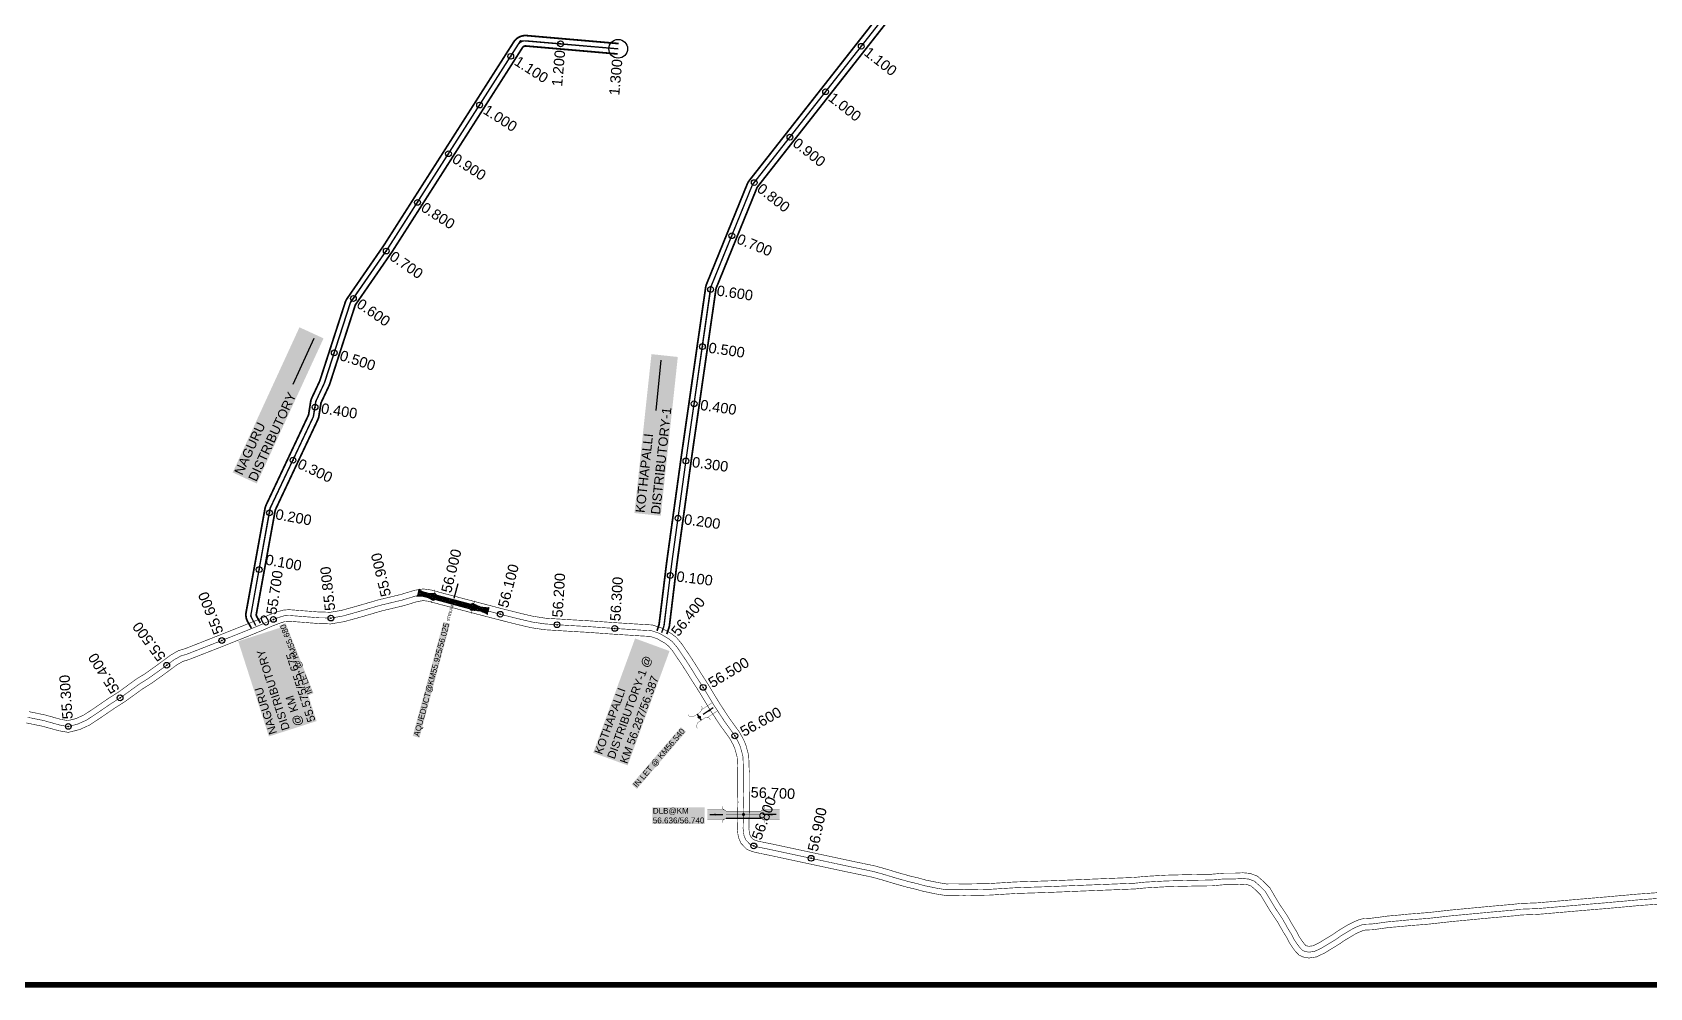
# Model space of a CAD drawing. Header units: inches. Extents: x 204181 to 273365, y 1587708 to 1600456.
# Drawn here: x 213162 to 215962, y 1589951 to 1591605 of the extents above; entities that cross this region are included whole.
import ezdxf
from ezdxf.enums import TextEntityAlignment as Align

# ---------------------------------------------------------------- set-up
doc = ezdxf.new("R2010")
doc.units = ezdxf.units.IN
doc.header["$LTSCALE"] = 15
doc.header["$MEASUREMENT"] = 0
doc.header["$PDMODE"] = 32
doc.header["$PDSIZE"] = 10
doc.linetypes.add('ACAD_ISO02W100', pattern=[15, 12, -3])
doc.linetypes.add('HIDDEN2', pattern=[0.1875, 0.125, -0.0625])
for name, color, linetype in [('CANAL1', 7, 'Continuous'), ('CSMark', 72, 'Continuous'), ('PAPER SIZE', 5, 'Continuous'), ('STRUCTURE', 5, 'Continuous'), ('text2', 7, 'Continuous')]:
    doc.layers.add(name, color=color, linetype=linetype)
doc.styles.add('FONT1', font='Arial')
doc.styles.get("Standard").update_dxf_attribs({"font": 'arial.ttf'})
doc.dimstyles.get("Standard").update_dxf_attribs({"dimtxt": 0.18, "dimasz": 0.18, "dimexe": 0.18, "dimexo": 0.0625, "dimgap": 0.09, "dimtad": 0, "dimtih": 1, "dimtoh": 1, "dimdec": 4, "dimzin": 0, "dimdsep": 46, "dimtxsty": 'Standard', "dimcen": 0.09, "dimadec": 0, "dimazin": 0, "dimtfac": 1, "dimtdec": 4, "dimtofl": 0, "dimtmove": 0, "dimatfit": 3, "dimfxl": 1, "dimtolj": 1, "dimtzin": 0, "dimarcsym": 0})

# ---------------------------------------------------------------- blocks, each defined once
blk = doc.blocks.new('OT')
at = {"layer": 'STRUCTURE', "color": 190}
for points, const_width in [([(769751.4, 1706595.8), (769729.4, 1706595.8)], 0.5), ([(769775.2, 1706601.8), (769775.2, 1706597.8), (769769.2, 1706593.8), (769761.8, 1706593.8), (769754.4, 1706593.8), (769748.4, 1706597.8), (769748.4, 1706601.8)], 0.5), ([(769761.8, 1706593.8), (769761.8, 1706581)], 2.5), ([(769751.4, 1706579), (769729.4, 1706579)], 0.5), ([(769748.4, 1706573), (769748.4, 1706577), (769754.4, 1706581), (769761.8, 1706581), (769761.8, 1706581), (769761.8, 1706581), (769769.2, 1706581), (769775.2, 1706577), (769775.2, 1706573)], 0.5)]:
    blk.add_lwpolyline(points, dxfattribs=dict(at, const_width=const_width))
at = {"layer": 'STRUCTURE', "color": 0}
blk.add_circle((769761.8, 1706587.4), 1.87, dxfattribs=at)
blk.add_leader([(769732.6, 1706587.4), (769753.8, 1706587.4)], dimstyle='Standard', override={"dimasz": 10, "dimgap": 0.09, "dimtad": 0}, dxfattribs=at)
blk = doc.blocks.new('AQUEDUCT')
at = {"layer": 'STRUCTURE'}
h = blk.add_hatch(dxfattribs=at)
h.set_pattern_fill('DASH', color=256, scale=8, angle=-90, style=0)
h.set_pattern_definition([(270, (-1706662.7411, 769762.6106), (1, -1), [1, -1])])
edge = h.paths.add_edge_path()
edge.add_spline(control_points=[(6.5, -63.1), (6.2, -62.6), (5.2, -61.2), (4.6, -58.3), (4.1, -54.4), (3.3, -48.8), (4.1, -41.4), (5.4, -35.8), (6, -33)], knot_values=[0, 0, 0, 0, 1.613557, 5.24513, 8.624976, 13.470124, 22.190216, 30.746377, 30.746377, 30.746377, 30.746377], degree=3, periodic=0)
edge.add_line((6, -33), (4, -30))
edge.add_line((4, -30), (4, 30))
edge.add_line((4, 30), (6, 33))
edge.add_spline(control_points=[(6, 33), (5.3, 35.8), (3.9, 41.3), (2.8, 48.7), (3.5, 54.4), (3.9, 58.3), (4.4, 61.2), (5.4, 62.6), (5.7, 63.1)], knot_values=[0, 0, 0, 0, 8.556161, 17.276253, 22.121402, 25.501247, 29.13282, 30.746377, 30.746377, 30.746377, 30.746377], degree=3, periodic=0)
edge.add_line((5.7, 63.1), (-6.5, 63.1))
edge.add_spline(control_points=[(-6.5, 63.1), (-6.2, 62.6), (-5.2, 61.2), (-4.6, 58.3), (-4.1, 54.4), (-3.3, 48.8), (-4.1, 41.4), (-5.4, 35.8), (-6, 33)], knot_values=[0, 0, 0, 0, 1.613557, 5.24513, 8.624976, 13.470124, 22.190216, 30.746377, 30.746377, 30.746377, 30.746377], degree=3, periodic=0)
edge.add_line((-6, 33), (-4, 30))
edge.add_line((-4, 30), (-4, -30))
edge.add_line((-4, -30), (-6, -33))
edge.add_spline(control_points=[(-6, -33), (-5.3, -35.8), (-3.9, -41.3), (-2.8, -48.7), (-3.5, -54.4), (-3.9, -58.3), (-4.4, -61.2), (-5.4, -62.6), (-5.7, -63.1)], knot_values=[0, 0, 0, 0, 8.556161, 17.276253, 22.121402, 25.501247, 29.13282, 30.746377, 30.746377, 30.746377, 30.746377], degree=3, periodic=0)
edge.add_line((-5.7, -63.1), (6.5, -63.1))
blk.add_circle((0, 0), 0.938)
at = {"layer": 'STRUCTURE', "const_width": 0.628}
for points in [[(-12, 36), (-8, 36), (-4, 30), (-4, -30), (-8, -36), (-12, -36)], [(12, 36), (8, 36), (4, 30), (4, -30), (8, -36), (12, -36)]]:
    blk.add_lwpolyline(points, dxfattribs=at)
at = {"layer": 'STRUCTURE', "color": 3}
for points in [[(-4, 30), (-4, -30)], [(-4, 30), (-4, -30)], [(4, 30), (4, -30)]]:
    blk.add_lwpolyline(points, dxfattribs=at)
at = {"layer": 'STRUCTURE'}
for points in [[(-6.5, 63.1), (-5.7, 61.7), (-4.7, 58.2), (-4.2, 54.9), (-3.6, 50.1), (-4.3, 41.4), (-6, 33)], [(5.7, 63.1), (4.8, 61.7), (3.9, 58.2), (3.5, 54.8), (3.1, 50), (4, 41.3), (6, 33)], [(-5.7, -63.1), (-4.8, -61.7), (-3.9, -58.2), (-3.5, -54.8), (-3.1, -50), (-4, -41.3), (-6, -33)], [(6.5, -63.1), (5.7, -61.7), (4.7, -58.2), (4.2, -54.9), (3.6, -50.1), (4.3, -41.4), (6, -33)]]:
    blk.add_spline(points, degree=3, dxfattribs=at)
at = {"layer": 'STRUCTURE', "color": 0}
blk.add_text('STREAM', height=5, dxfattribs=at).set_placement((-19.7, -0.1), align=Align.MIDDLE_CENTER)
for points in [[(32.5, 0.1), (5.8, 0)], [(0.4, -62), (0.1, -38.2)]]:
    blk.add_leader(points, dimstyle='Standard', override={"dimasz": 10, "dimgap": 0.09, "dimtad": 0}, dxfattribs=at)
blk = doc.blocks.new('DLB')
at = {"layer": 'STRUCTURE'}
h = blk.add_hatch(dxfattribs=at)
h.set_pattern_fill('DOTS', color=6, scale=20, angle=320.37224793, style=0)
h.paths.add_polyline_path([(769699.5, 1706950), (769699.5, 1706934), (769729.1, 1706934), (769732.1, 1706936), (769792.1, 1706936), (769795.1, 1706934), (769824.7, 1706934), (769824.7, 1706950), (769795.1, 1706950), (769792.1, 1706948), (769732.1, 1706948), (769729.1, 1706950)])
at = {"layer": 'STRUCTURE', "color": 6, "linetype": 'ACAD_ISO02W100', "ltscale": 0.5, "const_width": 0.5}
for points in [[(769699.5, 1706950), (769729.1, 1706950)], [(769795.1, 1706950), (769824.7, 1706950)], [(769699.5, 1706934), (769729.1, 1706934)], [(769795.1, 1706934), (769824.7, 1706934)]]:
    blk.add_lwpolyline(points, dxfattribs=at)
at = {"layer": 'STRUCTURE', "color": 6, "const_width": 0.628}
for points in [[(769726.1, 1706956), (769726.1, 1706952), (769732.1, 1706948), (769792.1, 1706948), (769798.1, 1706952), (769798.1, 1706956)], [(769726.1, 1706928), (769726.1, 1706932), (769732.1, 1706936), (769792.1, 1706936), (769798.1, 1706932), (769798.1, 1706928)], [(769732.1, 1706942), (769792.1, 1706942)]]:
    blk.add_lwpolyline(points, dxfattribs=at)
at = {"layer": 'STRUCTURE', "color": 6}
blk.add_lwpolyline([(769732.1, 1706936), (769792.1, 1706936)], dxfattribs=at)
blk.add_lwpolyline([(769732.1, 1706936), (769792.1, 1706936)], dxfattribs=at)
at = {"layer": 'STRUCTURE', "color": 0}
blk.add_circle((769762.1, 1706942), 1.8, dxfattribs=at)
for points in [[(769703.8, 1706942), (769726.7, 1706942)], [(769818.6, 1706942), (769795.7, 1706942)]]:
    blk.add_leader(points, dimstyle='Standard', override={"dimasz": 10, "dimgap": 0.09, "dimtad": 0}, dxfattribs=at)

msp = doc.modelspace()

# ---------------------------------------------------------------- linework, layer by layer
at = {"layer": 'CANAL1', "color": 200, "linetype": 'ByBlock', "ltscale": 40, "const_width": 3}
for points in [[(214243.5, 1590568.8), (214246.8, 1590578.9, 0.050254), (214247.3, 1590581.1), (214260.1, 1590686.2), (214286.1, 1590874.3), (214327.7, 1591162.9, -0.060824), (214329.6, 1591169.7), (214399.6, 1591341.8, -0.069987), (214403.7, 1591348.8), (214900, 1591980.6), (214999.4, 1592101.3, -0.259163), (215052.7, 1592122.2), (215409.3, 1592074.6, 0.261768), (215446.7, 1592089.5), (215508.2, 1592165.8, 0.124071), (215512.6, 1592175.1), (215545.6, 1592350.8, -0.223385), (215565, 1592377.7), (215787.6, 1592501.1, 0.094296), (215793.7, 1592506.1), (215908.1, 1592645.2, -0.07594), (215916.9, 1592653), (216297.7, 1592901.9)], [(214260.5, 1590563.2), (214263.9, 1590573.2, 0.050254), (214265.2, 1590578.9), (214277.9, 1590683.8), (214303.9, 1590871.7), (214345.6, 1591160.3, -0.060824), (214346.3, 1591162.9), (214416.3, 1591335, -0.069987), (214417.8, 1591337.7), (214914, 1591969.4), (215013.3, 1592089.8, -0.259163), (215050.3, 1592104.4), (215407, 1592056.8, 0.261768), (215460.7, 1592078.2), (215522.3, 1592154.5, 0.124071), (215530.2, 1592171.8), (215563.2, 1592347.5, -0.223385), (215573.7, 1592362), (215796.4, 1592485.4, 0.094296), (215807.6, 1592494.7), (215922, 1592633.7, -0.07594), (215926.8, 1592638), (216306.3, 1592886.1)], [(213541.2, 1590573.6), (213534.8, 1590584.9, -0.174809), (213532.1, 1590600.9), (213564.7, 1590780, -0.065317), (213567, 1590787.2), (213639.9, 1590941.9, 0.07215), (213640.4, 1590943.5), (213643.8, 1590965.2, -0.071543), (213645.8, 1590971.8), (213659.6, 1591001.3), (213703.8, 1591137.7, -0.073104), (213706.9, 1591143.9), (213770.5, 1591236), (213995.5, 1591588.2, -0.279107), (214017.8, 1591599.2), (214177.1, 1591585.4)], [(213556.8, 1590582.4), (213550.5, 1590593.7, -0.174809), (213549.8, 1590597.7), (213582.4, 1590776.8, -0.065317), (213583.3, 1590779.5), (213656.2, 1590934.2, 0.07215), (213658.2, 1590940.8), (213661.6, 1590962.5, -0.071543), (213662.1, 1590964.1), (213676.4, 1590994.7), (213720.9, 1591132.1, -0.073104), (213721.7, 1591133.7), (213785.5, 1591226), (214010.7, 1591578.5, -0.279107), (214016.3, 1591581.2), (214175.5, 1591567.4)]]:
    msp.add_lwpolyline(points, format="xyb", dxfattribs=at)
at = {"layer": 'CANAL1', "color": 1, "linetype": 'HIDDEN2', "ltscale": 5, "const_width": 2}
for points in [[(214252, 1590566), (214255.4, 1590576.1, 0.050254), (214256.2, 1590580), (214269, 1590685), (214295, 1590873), (214336.7, 1591161.6, -0.060824), (214337.9, 1591166.3), (214407.9, 1591338.4, -0.069987), (214410.7, 1591343.2), (214907, 1591975), (215006.3, 1592095.6, -0.259163), (215051.5, 1592113.3), (215408.1, 1592065.7, 0.261768), (215453.7, 1592083.9), (215515.2, 1592160.1, 0.124071), (215521.4, 1592173.4), (215554.4, 1592349.1, -0.223385), (215569.3, 1592369.8), (215792, 1592493.2, 0.094296), (215800.6, 1592500.4), (215915.1, 1592639.5, -0.07594), (215921.8, 1592645.5), (216302, 1592894)], [(213549, 1590578), (213542.7, 1590589.3, -0.174809), (213541, 1590599.3), (213573.5, 1590778.4, -0.065317), (213575.1, 1590783.4), (213648.1, 1590938, 0.07215), (213649.3, 1590942.2), (213652.7, 1590963.9, -0.071543), (213653.9, 1590968), (213668, 1590998), (213712.3, 1591134.9, -0.073104), (213714.3, 1591138.8), (213778, 1591231), (214003.1, 1591583.3, -0.279107), (214017, 1591590.2), (214176.3, 1591576.4)]]:
    msp.add_lwpolyline(points, format="xyb", dxfattribs=at)
at = {"layer": 'CANAL1', "color": 1, "linetype": 'HIDDEN2', "ltscale": 4, "const_width": 1}
msp.add_lwpolyline([(213153.9, 1590419.2), (213181.9, 1590413.5), (213204.7, 1590407.1), (213209.4, 1590405.8), (213224, 1590403.3), (213233.8, 1590405.7), (213241, 1590407.6), (213256.1, 1590414.5), (213273.9, 1590426.2), (213299.1, 1590443.4), (213317.1, 1590454.9), (213347.4, 1590476.8), (213362.6, 1590486.3), (213383.6, 1590501.2), (213407.3, 1590518.8), (213413.2, 1590522), (213418.7, 1590525.2), (213429.9, 1590528.6), (213488.2, 1590551.4), (213490.1, 1590552.2), (213530.8, 1590568.4), (213553.6, 1590577.7), (213574.3, 1590586.6), (213588.4, 1590592), (213598, 1590594.9), (213606.3, 1590595.5), (213660.3, 1590591.3), (213666.8, 1590591.4), (213677.7, 1590590.8), (213679, 1590591), (213699.7, 1590594.5), (213728.2, 1590602.5), (213763.9, 1590612.9), (213802.8, 1590622.2), (213825.9, 1590629.2), (213838.7, 1590631.3), (213850.6, 1590629.7), (213872.6, 1590623.7), (213875.2, 1590623), (213917.6, 1590611.9), (213973.7, 1590597.2), (214005.3, 1590589.3), (214027.8, 1590584), (214049.9, 1590580.8), (214090.6, 1590578.2), (214123.9, 1590576.3), (214170, 1590573), (214217.4, 1590570), (214233.8, 1590569.1), (214247.6, 1590564.5), (214263.1, 1590555.6), (214270.2, 1590550), (214278.2, 1590540.6), (214293.7, 1590517.8), (214302.7, 1590503.8), (214312.2, 1590488.4), (214323.7, 1590470.8), (214342.8, 1590439.1), (214360.1, 1590412.6), (214369.2, 1590400), (214377.6, 1590388.4), (214384.4, 1590376.2), (214387.8, 1590368.5), (214392.2, 1590352), (214392.6, 1590345.4), (214393.2, 1590326.9), (214393.1, 1590294.4), (214393.2, 1590289.9), (214393.6, 1590272.1), (214393.2, 1590253.6), (214392.6, 1590226.8), (214393.5, 1590218.6), (214394.5, 1590213.3), (214397.5, 1590206.7), (214401, 1590203), (214405, 1590198.9), (214411, 1590196.6), (214415.9, 1590195.1), (214440.5, 1590190.1), (214577.1, 1590160.8), (214609.5, 1590154.1), (214618.2, 1590152.3), (214637.9, 1590146.8), (214655.9, 1590141.3), (214678.9, 1590134.8), (214693.9, 1590131.3), (214706.3, 1590127.8), (214728.3, 1590123.3), (214743.8, 1590120.8), (214758.9, 1590121), (214763.5, 1590120.9), (214775, 1590120.6), (214819.5, 1590121.4), (214864.6, 1590124.2), (214926.1, 1590126.2), (214963.2, 1590127.8), (215071, 1590132), (215089, 1590133.9), (215125.1, 1590135.9), (215173.9, 1590137.1), (215203.8, 1590137.5), (215223.8, 1590139.3), (215236.8, 1590139.4), (215244, 1590139.4), (215257.9, 1590140.1), (215268.1, 1590139.2), (215272.7, 1590137.5), (215277.8, 1590135.6), (215286.7, 1590127.7), (215296.5, 1590118), (215304.5, 1590104.6), (215313.9, 1590089), (215326.6, 1590070.1), (215336.6, 1590052.4), (215342.7, 1590042.6), (215346.7, 1590034.5), (215352.1, 1590026.5), (215356.4, 1590020.8), (215361.1, 1590015.8), (215364.9, 1590014), (215372.3, 1590012.6), (215382.3, 1590014.1), (215394.4, 1590019.8), (215420.1, 1590035.4), (215427.8, 1590041), (215445.1, 1590051.4), (215453.2, 1590055.6), (215462.7, 1590059.6), (215468.6, 1590060.9), (215481, 1590061.4), (215492.8, 1590062.9), (215509.3, 1590065.2), (215529.7, 1590067), (215544.1, 1590068.4), (215580, 1590071.2), (215618.3, 1590075.5), (215685.2, 1590081.8), (215727.2, 1590085.5), (215738.9, 1590087), (215768.4, 1590088.1), (215859.8, 1590095.9), (215885.8, 1590098.1), (215942.8, 1590103.2), (215998.1, 1590107.2)], dxfattribs=at)
at = {"layer": 'CANAL1', "color": 1, "ltscale": 4, "const_width": 1}
for points in [[(213156, 1590429), (213184.3, 1590423.2), (213207.4, 1590416.7), (213211.6, 1590415.5), (213223.6, 1590413.5), (213231.3, 1590415.4), (213237.7, 1590417), (213251.2, 1590423.2), (213268.4, 1590434.5), (213293.6, 1590451.8), (213311.5, 1590463.1), (213341.8, 1590485.2), (213357.1, 1590494.6), (213377.7, 1590509.3), (213401.9, 1590527.2), (213408.3, 1590530.7), (213414.6, 1590534.4), (213426.6, 1590538), (213484.5, 1590560.8), (213486.4, 1590561.5), (213527, 1590577.7), (213549.7, 1590586.9), (213570.6, 1590595.9), (213585.2, 1590601.5), (213596.2, 1590604.7), (213606.3, 1590605.5), (213660.5, 1590601.3), (213666.9, 1590601.4), (213677.1, 1590600.9), (213677.3, 1590600.9), (213697.5, 1590604.3), (213725.5, 1590612.1), (213761.3, 1590622.5), (213800.1, 1590631.8), (213823.6, 1590639), (213838.5, 1590641.4), (213852.5, 1590639.6), (213875.2, 1590633.4), (213877.8, 1590632.7), (213920.1, 1590621.6), (213976.2, 1590606.9), (214007.7, 1590599), (214029.7, 1590593.9), (214050.9, 1590590.7), (214091.2, 1590588.2), (214124.6, 1590586.3), (214170.6, 1590583), (214218, 1590580), (214235.7, 1590579), (214251.7, 1590573.6), (214268.7, 1590563.9), (214277.2, 1590557.3), (214286.1, 1590546.7), (214302, 1590523.3), (214311.1, 1590509.2), (214320.7, 1590493.8), (214332.1, 1590476.1), (214351.2, 1590444.4), (214368.3, 1590418.3), (214377.3, 1590405.8), (214386.1, 1590393.8), (214393.4, 1590380.7), (214397.2, 1590371.8), (214402.1, 1590353.7), (214402.6, 1590345.9), (214403.2, 1590327.1), (214403.1, 1590294.5), (214403.2, 1590290.2), (214403.6, 1590272.1), (214403.2, 1590253.4), (214402.6, 1590227.2), (214403.4, 1590220), (214404.1, 1590216.4), (214405.9, 1590212.3), (214408.2, 1590209.9), (214410.6, 1590207.5), (214414.2, 1590206.1), (214418.4, 1590204.8), (214442.5, 1590199.9), (214579.2, 1590170.6), (214611.5, 1590163.9), (214620.5, 1590162), (214640.7, 1590156.4), (214658.7, 1590150.9), (214681.4, 1590144.5), (214696.4, 1590141), (214708.7, 1590137.5), (214730.1, 1590133.1), (214744.5, 1590130.8), (214758.9, 1590131), (214763.7, 1590130.9), (214775.1, 1590130.6), (214819.1, 1590131.4), (214864.1, 1590134.2), (214925.7, 1590136.2), (214962.8, 1590137.7), (215070.3, 1590142), (215088.3, 1590143.8), (215124.7, 1590145.9), (215173.7, 1590147.1), (215203.3, 1590147.5), (215223.3, 1590149.3), (215236.8, 1590149.4), (215243.8, 1590149.4), (215258.1, 1590150.1), (215270.4, 1590149), (215276.2, 1590146.9), (215283, 1590144.3), (215293.6, 1590135), (215304.5, 1590124.2), (215313, 1590109.8), (215322.3, 1590094.3), (215335.1, 1590075.3), (215345.2, 1590057.5), (215351.5, 1590047.5), (215355.4, 1590039.5), (215360.3, 1590032.3), (215364, 1590027.3), (215367.1, 1590024), (215368, 1590023.6), (215372.5, 1590022.8), (215379.4, 1590023.7), (215389.6, 1590028.6), (215414.5, 1590043.8), (215422.3, 1590049.3), (215440.2, 1590060.1), (215449, 1590064.6), (215459.6, 1590069.1), (215467.3, 1590070.8), (215480.1, 1590071.4), (215491.5, 1590072.8), (215508.2, 1590075.1), (215528.7, 1590076.9), (215543.2, 1590078.4), (215579.1, 1590081.2), (215617.3, 1590085.5), (215684.3, 1590091.8), (215726.1, 1590095.5), (215738.1, 1590096.9), (215767.8, 1590098), (215859, 1590105.9), (215884.9, 1590108.1), (215942, 1590113.2), (215997.5, 1590117.2)], [(213151.7, 1590409.4), (213179.6, 1590403.7), (213202, 1590397.5), (213207.2, 1590396), (213224.4, 1590393.1), (213236.2, 1590396), (213244.4, 1590398.1), (213260.9, 1590405.7), (213279.5, 1590417.9), (213304.6, 1590435.1), (213322.7, 1590446.6), (213353, 1590468.5), (213368.1, 1590477.9), (213389.5, 1590493.1), (213412.7, 1590510.3), (213418.2, 1590513.3), (213422.7, 1590516), (213433.1, 1590519.1), (213491.9, 1590542.1), (213493.8, 1590542.9), (213534.5, 1590559.1), (213557.5, 1590568.5), (213578.1, 1590577.4), (213591.6, 1590582.5), (213599.8, 1590585), (213606.3, 1590585.5), (213660, 1590581.3), (213666.6, 1590581.4), (213678.2, 1590580.8), (213680.7, 1590581.2), (213701.9, 1590584.8), (213731, 1590592.8), (213766.4, 1590603.2), (213805.4, 1590612.5), (213828.1, 1590619.4), (213838.8, 1590621.2), (213848.6, 1590619.9), (213870.1, 1590614), (213872.7, 1590613.4), (213915, 1590602.2), (213971.2, 1590587.6), (214003, 1590579.6), (214026, 1590574.2), (214048.8, 1590570.8), (214090, 1590568.2), (214123.3, 1590566.3), (214169.3, 1590563), (214216.8, 1590560), (214231.9, 1590559.2), (214243.5, 1590555.3), (214257.5, 1590547.3), (214263.2, 1590542.8), (214270.2, 1590534.5), (214285.3, 1590512.3), (214294.3, 1590498.5), (214303.8, 1590483.1), (214315.2, 1590465.5), (214334.3, 1590433.8), (214351.8, 1590407), (214361.1, 1590394.1), (214369.2, 1590383), (214375.4, 1590371.8), (214378.3, 1590365.2), (214382.3, 1590350.4), (214382.6, 1590344.9), (214383.2, 1590326.8), (214383.1, 1590294.2), (214383.2, 1590289.7), (214383.6, 1590272.1), (214383.2, 1590253.9), (214382.6, 1590226.4), (214383.6, 1590217.1), (214384.9, 1590210.2), (214389.1, 1590201), (214393.7, 1590196.1), (214399.3, 1590190.4), (214407.7, 1590187.2), (214413.4, 1590185.4), (214438.4, 1590180.3), (214575.1, 1590151), (214607.4, 1590144.3), (214615.8, 1590142.5), (214635.1, 1590137.2), (214653.1, 1590131.7), (214676.4, 1590125.1), (214691.4, 1590121.6), (214704, 1590118.1), (214726.5, 1590113.4), (214743, 1590110.8), (214758.9, 1590111), (214763.2, 1590110.9), (214774.9, 1590110.6), (214819.9, 1590111.4), (214865, 1590114.2), (214926.5, 1590116.2), (214963.6, 1590117.8), (215071.7, 1590122.1), (215089.8, 1590123.9), (215125.5, 1590125.9), (215174.1, 1590127.1), (215204.4, 1590127.5), (215224.3, 1590129.3), (215236.8, 1590129.4), (215244.3, 1590129.4), (215257.8, 1590130.1), (215265.9, 1590129.4), (215269.1, 1590128.2), (215272.5, 1590126.9), (215279.9, 1590120.4), (215288.6, 1590111.8), (215295.9, 1590099.5), (215305.4, 1590083.6), (215318.1, 1590064.8), (215328, 1590047.3), (215334, 1590037.8), (215338.1, 1590029.5), (215343.9, 1590020.8), (215348.7, 1590014.3), (215355.2, 1590007.5), (215361.8, 1590004.4), (215372.1, 1590002.5), (215385.2, 1590004.4), (215399.1, 1590011), (215425.6, 1590027.1), (215433.3, 1590032.6), (215450, 1590042.6), (215457.5, 1590046.5), (215465.8, 1590050), (215469.9, 1590050.9), (215481.8, 1590051.4), (215494.1, 1590053), (215510.4, 1590055.3), (215530.6, 1590057), (215545, 1590058.4), (215581, 1590061.3), (215619.3, 1590065.6), (215686.1, 1590071.9), (215728.2, 1590075.6), (215739.7, 1590077), (215769, 1590078.1), (215860.7, 1590086), (215886.6, 1590088.1), (215943.6, 1590093.3), (215998.7, 1590097.3)]]:
    msp.add_lwpolyline(points, dxfattribs=at)
at = {"layer": 'CSMark', "linetype": 'Continuous'}
for p in [(214076.7, 1591585), (214597.2, 1591580.7), (213990.3, 1591563.3), (214535.5, 1591502), (213936.4, 1591479), (214473.7, 1591423.4), (213882.6, 1591394.7), (214411.9, 1591344.7), (213828.8, 1591310.5), (214373.1, 1591252.7), (213774.8, 1591226.3), (214336.4, 1591159.8), (213717.9, 1591144.1), (213684.8, 1591050), (214322.1, 1591060.8), (213651.5, 1590956.1), (214307.8, 1590961.9), (213613.3, 1590864.2), (214293.6, 1590862.9), (213572.6, 1590773.1), (214279.9, 1590763.8), (213554.7, 1590674.8), (214266.5, 1590664.7)]:
    msp.add_point(p, dxfattribs=at)
at = {"layer": 'text2', "color": 5, "const_width": 10}
msp.add_lwpolyline([(205712.3, 1599556.1), (219410.4, 1599556.1), (219410.4, 1589956.2), (205712.3, 1589956.2)], close=True, dxfattribs=at)
at = {"layer": 'text2', "color": 0, "linetype": 'Continuous'}
for points in [[(214252, 1590566), (214256, 1590578), (214269, 1590685), (214295, 1590873), (214337, 1591164), (214409, 1591341), (214907, 1591975), (215024, 1592117), (215436, 1592062), (215520, 1592166), (215557, 1592363), (215797, 1592496), (215918, 1592643), (216302, 1592894), (216630, 1593042), (217184, 1593264)], [(213549, 1590578), (213540, 1590594), (213574, 1590781), (213649, 1590940), (213653, 1590966), (213668, 1590998), (213713, 1591137), (213778, 1591231), (214008, 1591591), (214176.3, 1591576.4)]]:
    msp.add_lwpolyline(points, dxfattribs=at)
at = {"layer": 'text2', "linetype": 'Continuous'}
msp.add_circle((214176.3, 1591576.4), 16.2, dxfattribs=at)
at = {"layer": 'text2', "color": 3, "linetype": 'Continuous'}
for p in [(213972.1, 1590597.6), (213579.4, 1590588.6), (214070.4, 1590579.5), (214170.4, 1590573), (213394.6, 1590509.3), (214323.5, 1590471), (213224.3, 1590403.4), (214378.3, 1590387.2), (214411.1, 1590196.6), (214510.2, 1590175.1)]:
    msp.add_point(p, dxfattribs=at)
at = {"layer": 'text2'}
for p in [(213679, 1590591), (213490.1, 1590552.2), (213313.9, 1590452.8)]:
    msp.add_point(p, dxfattribs=at)

# ---------------------------------------------------------------- block references
at = {"rotation": 74.97004712771776}
msp.add_blockref('AQUEDUCT', (213890.5, 1590619), dxfattribs=at)
at = {"layer": 'STRUCTURE', "color": 0, "rotation": 213.948661347339}
msp.add_blockref('OT', (-100179.9, 3435972.3), dxfattribs=at)
at = {"layer": 'STRUCTURE', "color": 0}
msp.add_blockref('DLB', (-555368.9, -116691.2), dxfattribs=at)

# ---------------------------------------------------------------- texts
at = {"layer": 'CSMark', "color": 1, "linetype": 'Continuous', "style": 'FONT1'}
for s, rotation, p in [('1.100', 321.8508, (214605.9, 1591573.9)), ('1.100', 327.4259, (213999.6, 1591557.4)), ('1.000', 321.8508, (214544.1, 1591495.2)), ('1.000', 327.4259, (213945.7, 1591473.1)), ('0.900', 321.8508, (214482.4, 1591416.6)), ('0.900', 327.4259, (213891.9, 1591388.8)), ('0.800', 321.8508, (214420.6, 1591337.9)), ('0.800', 327.4259, (213838, 1591304.5)), ('0.700', 337.8645, (214383.3, 1591248.6)), ('0.700', 325.3366, (213783.8, 1591220.1)), ('0.600', 351.7872, (214347.3, 1591158.2)), ('0.600', 325.3366, (213726.9, 1591137.8)), ('0.500', 342.0611, (213695.3, 1591046.6)), ('0.500', 351.7872, (214333, 1591059.3)), ('0.400', 351.2538, (213662.3, 1590954.4)), ('0.400', 351.7872, (214318.7, 1590960.3)), ('0.300', 334.7468, (213623.2, 1590859.6)), ('0.300', 352.1261, (214304.5, 1590861.4)), ('0.200', 349.6952, (213583.4, 1590771.2)), ('0.200', 352.1261, (214290.8, 1590762.3)), ('0.100', 349.6952, (213566.1, 1590692.6)), ('0.100', 353.0728, (214277.5, 1590663.4)), ('0', 29.3578, (213558.6, 1590583.4))]:
    msp.add_text(s, height=18, rotation=rotation, dxfattribs=at).set_placement(p, align=Align.MIDDLE_LEFT)
for s, p in [('1.200', (214075.7, 1591574.1)), ('1.300 ', (214175.3, 1591565.5))]:
    msp.add_text(s, height=18, rotation=85.0467, dxfattribs=at).set_placement(p, align=Align.MIDDLE_RIGHT)
at = {"layer": 'CSMark', "color": 1}
for s, rotation, p in [('56.000', 76.2018, (213878.2, 1590635.3)), ('55.900', 103.4685, (213774.6, 1590628.4)), ('56.100', 75.3661, (213976.5, 1590609.5)), ('55.700', 81.4825, (213575.6, 1590597.3)), ('55.800', 96.4301, (213677.6, 1590603.6)), ('56.200', 86.3901, (214070.9, 1590592.1)), ('56.300', 86.413, (214171, 1590585.6)), ('55.600', 111.6902, (213485, 1590563.7)), ('56.400', 51.8552, (214273.6, 1590563.4)), ('55.500', 126.5592, (213386.9, 1590519.3)), ('55.400', 122.5003, (213306.2, 1590462.8)), ('56.500', 31.0934, (214334.6, 1590477)), ('55.300', 94.3114, (213223.1, 1590415.9)), ('56.600', 29.1046, (214389.6, 1590392.9)), ('56.700', 357.8751, (214405.8, 1590289.5)), ('56.800', 69.7476, (214415.3, 1590208.4)), ('56.900', 77.8859, (214512.8, 1590187.5))]:
    msp.add_text(s, height=18, rotation=rotation, dxfattribs=at).set_placement(p, align=Align.MIDDLE_LEFT)
at = {"layer": 'STRUCTURE', "color": 5, "char_height": 16, "width": 273.397, "attachment_point": 1, "style": 'FONT1', "bg_fill": 1, "box_fill_scale": 1.1, "bg_fill_color": 7, "bg_fill_true_color": 16777215, "bg_fill_transparency": 0}
for s, insert, rotation in [('{\\C1;NAGURU \\PDISTRIBUTORY}', (213511, 1590843.8), 65.2873), ('{\\C1;KOTHAPALLI DISTRIBUTORY-1}', (214206.2, 1590774.2), 83.8779)]:
    msp.add_mtext(s, dxfattribs=dict(at, insert=insert, rotation=rotation))
at = {"layer": 'STRUCTURE', "color": 5, "attachment_point": 1, "bg_fill": 1, "box_fill_scale": 1.1, "bg_fill_color": 7, "bg_fill_true_color": 16777215, "bg_fill_transparency": 0}
for s, insert, char_height, width, rotation in [('NAGURU DISTRIBUTORY @ KM 55.575/55.675', (213572.4, 1590387.8, 112), 14, 170.327, 107.8378), ('IN LET @ KM55.680', (213638.2, 1590457.7, 112), 10, 128.531, 111.7258), ('AQUEDUCT@KM55.925/56.025', (213821.9, 1590387.7), 10, 202.406, 74.97), ('KOTHAPALLI DISTRIBUTORY-1 @ KM 56.287/56.387', (214134.9, 1590358.6), 14, 207.987, 69.8847), ('IN LET @ KM56.540', (214201.1, 1590303.2), 10, 128.531, 49.3498)]:
    msp.add_mtext(s, dxfattribs=dict(at, insert=insert, char_height=char_height, width=width, rotation=rotation))
at = {"layer": 'STRUCTURE', "color": 5, "insert": (214236.3, 1590262.4), "char_height": 10, "width": 88.77, "attachment_point": 1, "bg_fill": 1, "box_fill_scale": 1.1, "bg_fill_color": 7, "bg_fill_true_color": 16777215, "bg_fill_transparency": 0}
msp.add_mtext('DLB@KM 56.636/56.740', dxfattribs=at)

# ---------------------------------------------------------------- leaders
at = {"layer": 'PAPER SIZE', "color": 1}
for points in [[(213649.3, 1591074.8), (213613, 1590995)], [(214250.3, 1591037.2), (214241.4, 1590950.1)]]:
    msp.add_leader(points, dimstyle='Standard', override={"dimasz": 40, "dimgap": 0.09, "dimtad": 0, "dimtfill": 2, "dimtfillclr": 5}, dxfattribs=at)

doc.saveas('drawing.dxf')
